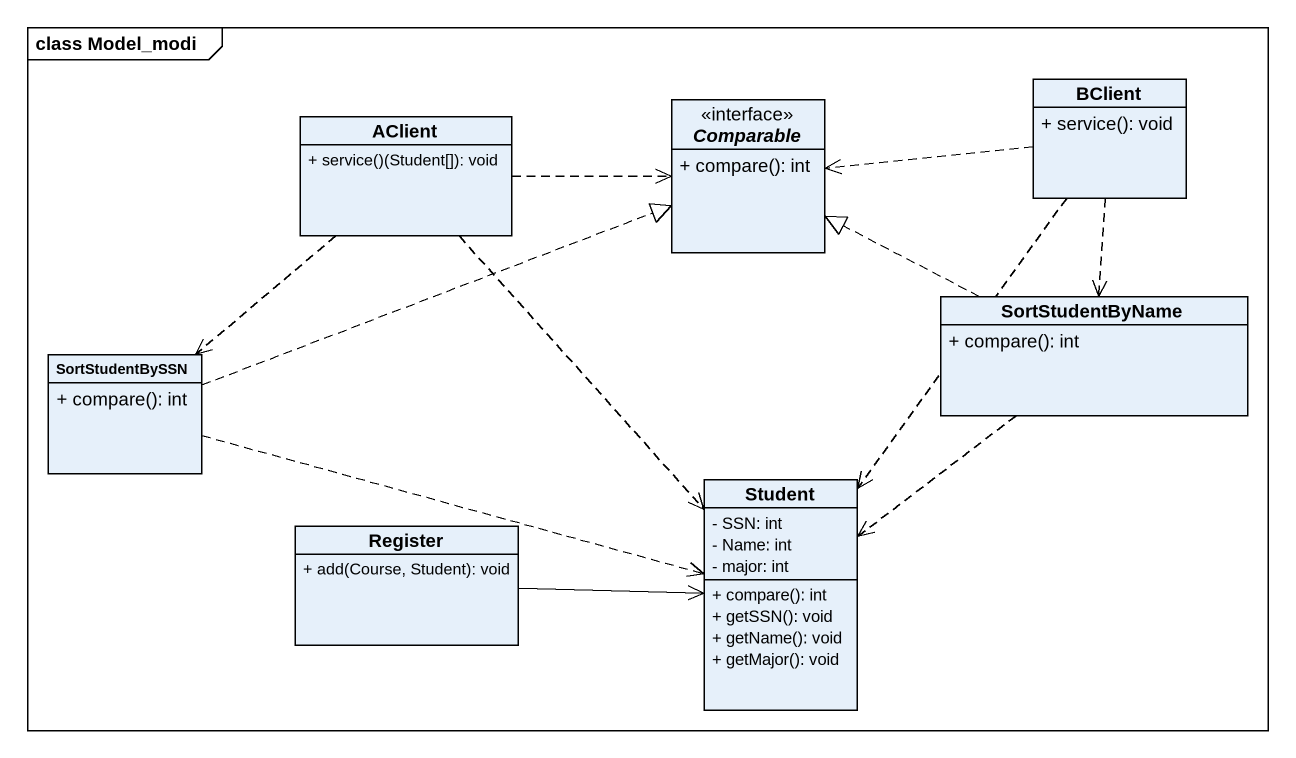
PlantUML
@startuml
mainframe class Model_modi
hide circle
hide empty members
skinparam classAttributeIconSize 0
interface Comparable {
  + compare(): int
}
class BClient {
  + service(): void
}
class AClient {
  + service()(Student[]): void
}
class SortStudentByName {
  + compare(): int
}
class SortStudentBySSN {
  + compare(): int
}
class Student {
  - SSN: int
  - Name: int
  - major: int
  + compare(): int
  + getSSN(): void
  + getName(): void
  + getMajor(): void
}
class Register {
  + add(Course, Student): void
}
BClient .left.> Comparable
BClient ..> SortStudentByName
BClient ..> Student
AClient .right.> Comparable
AClient ..> SortStudentBySSN
AClient ..> Student
SortStudentByName .left.|> Comparable
SortStudentByName ..> Student
SortStudentBySSN .right.|> Comparable
SortStudentBySSN .right.> Student
Register -right-> Student
@enduml
